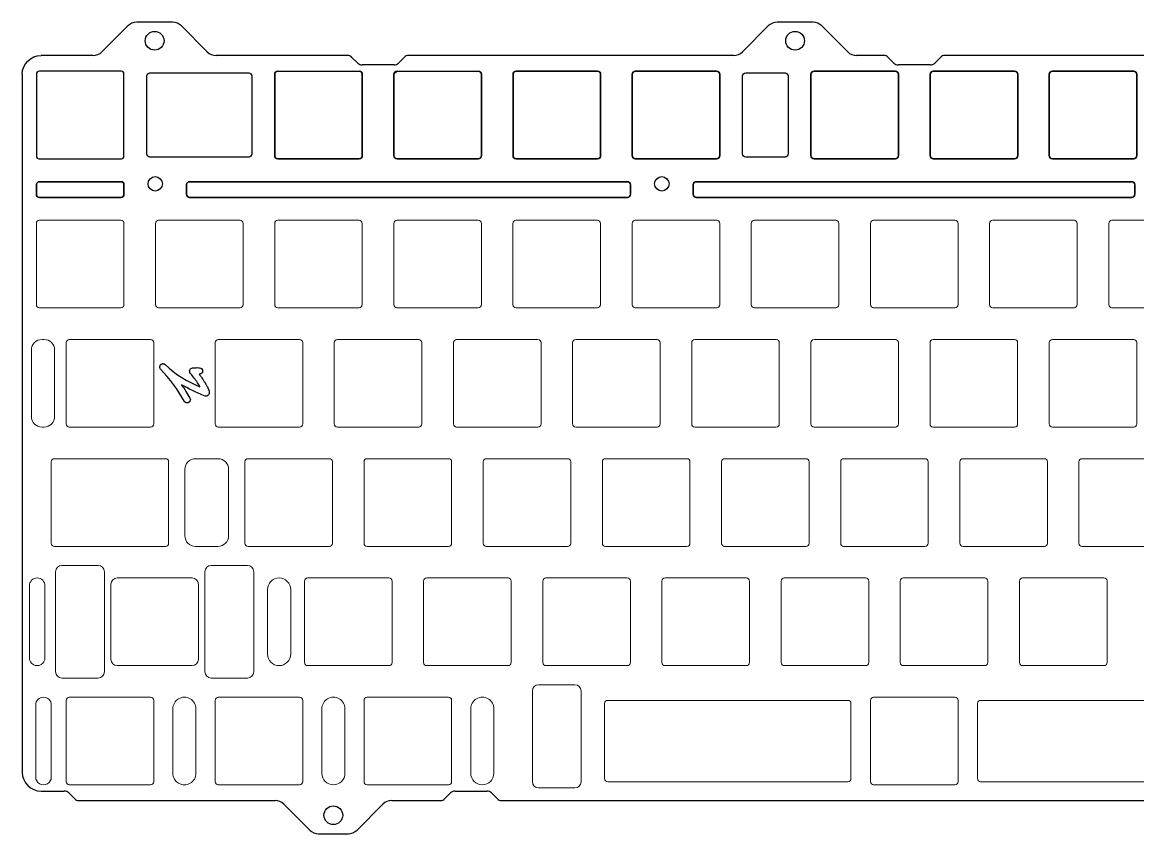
# Model space of a CAD drawing. Header units: millimetres. Extents: x -68 to 279, y 84 to 213.
# Drawn here: x -68.4 to 109.9, y 83.7 to 213.3 of the extents above; entities that cross this region are included whole.
import ezdxf

# ---------------------------------------------------------------- set-up
doc = ezdxf.new("R2010")
doc.units = ezdxf.units.MM
doc.header["$MEASUREMENT"] = 0
doc.layers.get('0').update_dxf_attribs({"lineweight": 0})

msp = doc.modelspace()

# ---------------------------------------------------------------- linework, layer by layer
at = {"color": 51, "lineweight": 25, "true_color": 0xf7f281}
for p, q in [((-51.54, 212.73), (-55.68, 208.59)), ((-44.39, 213.31), (-50.13, 213.31)), ((-38.85, 208.59), (-42.98, 212.73)), ((50.85, 212.73), (46.72, 208.59)), ((58, 213.31), (52.27, 213.31)), ((63.55, 208.59), (59.41, 212.73)), ((-57.09, 208.01), (-65.42, 208.01)), ((-16.41, 208.01), (-37.43, 208.01)), ((-14.79, 206.8), (-15.71, 207.71)), ((-7.36, 207.71), (-8.27, 206.8)), ((45.31, 208.01), (-6.65, 208.01)), ((69.31, 208.01), (64.96, 208.01)), ((70.93, 206.8), (70.02, 207.71)), ((78.36, 207.71), (77.45, 206.8)), ((145.32, 208.01), (79.07, 208.01)), ((-8.98, 206.51), (-14.09, 206.51)), ((76.74, 206.51), (71.64, 206.51)), ((-68.42, 205.01), (-68.42, 93.49)), ((-65.42, 90.49), (-61.7, 90.49)), ((-61, 90.2), (-60.08, 89.29)), ((-0.85, 89.29), (0.06, 90.2)), ((0.77, 90.49), (5.87, 90.49)), ((6.58, 90.2), (7.5, 89.29)), ((-59.37, 88.99), (-28.01, 88.99)), ((-26.6, 88.41), (-22.47, 84.27)), ((-14.9, 84.27), (-10.77, 88.41)), ((-9.36, 88.99), (-1.56, 88.99)), ((8.2, 88.99), (140.56, 88.99)), ((-21.05, 83.69), (-16.32, 83.69))]:
    msp.add_line(p, q, dxfattribs=at)
at = {"extrusion": (-1e-16, -1.5e-15, -1)}
for p, q in [((-66.17, 168.19), (-66.17, 181.19)), ((-65.67, 181.69), (-52.67, 181.69)), ((-52.17, 181.19), (-52.17, 168.19)), ((-47.12, 168.19), (-47.12, 181.19)), ((-46.62, 181.69), (-33.62, 181.69)), ((-28.07, 168.19), (-28.07, 181.19)), ((-9.02, 168.19), (-9.02, 181.19)), ((29.58, 181.69), (42.58, 181.69)), ((43.08, 181.19), (43.08, 168.19)), ((48.13, 168.19), (48.13, 181.19)), ((67.18, 168.19), (67.18, 181.19)), ((67.68, 181.69), (80.68, 181.69)), ((100.23, 181.19), (100.23, 168.19)), ((105.78, 181.69), (118.78, 181.69)), ((-33.62, 167.69), (-46.62, 167.69)), ((-14.57, 167.69), (-27.57, 167.69)), ((23.53, 167.69), (10.53, 167.69)), ((42.58, 167.69), (29.58, 167.69)), ((61.63, 167.69), (48.63, 167.69)), ((118.78, 167.69), (105.78, 167.69)), ((-60.9, 162.64), (-47.9, 162.64)), ((-37.09, 162.64), (-24.09, 162.64)), ((20.06, 162.64), (33.06, 162.64)), ((39.11, 162.64), (52.11, 162.64)), ((58.16, 162.64), (71.16, 162.64)), ((77.21, 162.64), (90.21, 162.64)), ((96.26, 162.64), (109.26, 162.64)), ((-61.4, 149.14), (-61.4, 162.14)), ((-37.59, 149.14), (-37.59, 162.14)), ((-23.59, 162.14), (-23.59, 149.14)), ((-4.54, 162.14), (-4.54, 149.14)), ((19.56, 149.14), (19.56, 162.14)), ((33.56, 162.14), (33.56, 149.14)), ((38.61, 149.14), (38.61, 162.14)), ((90.71, 162.14), (90.71, 149.14)), ((109.76, 162.14), (109.76, 149.14)), ((-5.04, 148.64), (-18.04, 148.64)), ((14.01, 148.64), (1.01, 148.64)), ((52.11, 148.64), (39.11, 148.64)), ((71.16, 148.64), (58.16, 148.64)), ((90.21, 148.64), (77.21, 148.64)), ((109.26, 148.64), (96.26, 148.64)), ((-32.83, 130.09), (-32.83, 143.09)), ((-32.33, 143.59), (-19.33, 143.59)), ((-18.83, 143.09), (-18.83, 130.09)), ((-13.78, 130.09), (-13.78, 143.09)), ((-13.28, 143.59), (-0.28, 143.59)), ((0.22, 143.09), (0.22, 130.09)), ((5.27, 130.09), (5.27, 143.09)), ((19.27, 143.09), (19.27, 130.09)), ((24.32, 130.09), (24.32, 143.09)), ((38.32, 143.09), (38.32, 130.09)), ((43.37, 130.09), (43.37, 143.09)), ((43.87, 143.59), (56.87, 143.59)), ((62.92, 143.59), (75.92, 143.59)), ((76.42, 143.09), (76.42, 130.09)), ((81.97, 143.59), (94.97, 143.59)), ((101.02, 143.59), (114.02, 143.59)), ((-0.28, 129.59), (-13.28, 129.59)), ((18.77, 129.59), (5.77, 129.59)), ((56.87, 129.59), (43.87, 129.59)), ((75.92, 129.59), (62.92, 129.59)), ((114.02, 129.59), (101.02, 129.59)), ((-22.8, 124.54), (-9.8, 124.54)), ((-9.3, 124.04), (-9.3, 111.04)), ((-4.25, 111.04), (-4.25, 124.04)), ((-3.75, 124.54), (9.25, 124.54)), ((9.75, 124.04), (9.75, 111.04)), ((14.8, 111.04), (14.8, 124.04)), ((28.8, 124.04), (28.8, 111.04)), ((52.9, 111.04), (52.9, 124.04)), ((53.4, 124.54), (66.4, 124.54)), ((66.9, 124.04), (66.9, 111.04)), ((71.95, 111.04), (71.95, 124.04)), ((91, 111.04), (91, 124.04)), ((105, 124.04), (105, 111.04)), ((28.3, 110.54), (15.3, 110.54)), ((-60.9, 105.49), (-47.9, 105.49)), ((-37.09, 105.49), (-24.09, 105.49)), ((-13.28, 105.49), (-0.28, 105.49)), ((-47.4, 104.99), (-47.4, 91.99)), ((-23.59, 104.99), (-23.59, 91.99)), ((0.22, 104.99), (0.22, 91.99))]:
    msp.add_line(p, q, dxfattribs=at)
at = {"extrusion": (-1, 0, 1e-16)}
for p, q in [((-33.12, 181.19), (-33.12, 168.19)), ((-14.07, 181.19), (-14.07, 168.19)), ((4.98, 181.19), (4.98, 168.19)), ((24.03, 181.19), (24.03, 168.19)), ((62.13, 181.19), (62.13, 168.19)), ((81.18, 181.19), (81.18, 168.19)), ((-47.4, 162.14), (-47.4, 149.14)), ((14.51, 162.14), (14.51, 149.14)), ((52.61, 162.14), (52.61, 149.14)), ((71.66, 162.14), (71.66, 149.14)), ((-45.02, 143.09), (-45.02, 130.09)), ((57.37, 143.09), (57.37, 130.09)), ((95.47, 143.09), (95.47, 130.09)), ((47.85, 124.04), (47.85, 111.04)), ((85.95, 124.04), (85.95, 111.04))]:
    msp.add_line(p, q, dxfattribs=at)
at = {"extrusion": (0, -1, 1.5e-15)}
for p, q in [((-27.57, 181.69), (-14.57, 181.69)), ((-8.52, 181.69), (4.48, 181.69)), ((10.53, 181.69), (23.53, 181.69)), ((48.63, 181.69), (61.63, 181.69)), ((86.73, 181.69), (99.73, 181.69)), ((-18.04, 162.64), (-5.04, 162.64)), ((1.01, 162.64), (14.01, 162.64)), ((5.77, 143.59), (18.77, 143.59)), ((24.82, 143.59), (37.82, 143.59)), ((15.3, 124.54), (28.3, 124.54)), ((72.45, 124.54), (85.45, 124.54)), ((91.5, 124.54), (104.5, 124.54))]:
    msp.add_line(p, q, dxfattribs=at)
at = {"extrusion": (1, 0, -1e-16)}
for p, q in [((10.03, 168.19), (10.03, 181.19)), ((29.08, 168.19), (29.08, 181.19)), ((86.23, 168.19), (86.23, 181.19)), ((105.28, 168.19), (105.28, 181.19)), ((-18.54, 149.14), (-18.54, 162.14)), ((0.51, 149.14), (0.51, 162.14)), ((57.66, 149.14), (57.66, 162.14)), ((76.71, 149.14), (76.71, 162.14)), ((95.76, 149.14), (95.76, 162.14)), ((-63.78, 130.09), (-63.78, 143.09)), ((62.42, 130.09), (62.42, 143.09)), ((81.47, 130.09), (81.47, 143.09)), ((100.52, 130.09), (100.52, 143.09)), ((-23.3, 111.04), (-23.3, 124.04)), ((33.85, 111.04), (33.85, 124.04)), ((-61.4, 91.99), (-61.4, 104.99)), ((-37.59, 91.99), (-37.59, 104.99)), ((-13.78, 91.99), (-13.78, 104.99))]:
    msp.add_line(p, q, dxfattribs=at)
at = {"extrusion": (0, 1, -1.5e-15)}
for p, q in [((-52.67, 167.69), (-65.67, 167.69)), ((4.48, 167.69), (-8.52, 167.69)), ((80.68, 167.69), (67.68, 167.69)), ((99.73, 167.69), (86.73, 167.69)), ((-47.9, 148.64), (-60.9, 148.64)), ((-24.09, 148.64), (-37.09, 148.64)), ((33.06, 148.64), (20.06, 148.64)), ((-45.52, 129.59), (-63.28, 129.59)), ((-19.33, 129.59), (-32.33, 129.59)), ((37.82, 129.59), (24.82, 129.59)), ((94.97, 129.59), (81.97, 129.59)), ((-9.8, 110.54), (-22.8, 110.54)), ((9.25, 110.54), (-3.75, 110.54)), ((47.35, 110.54), (34.35, 110.54)), ((66.4, 110.54), (53.4, 110.54)), ((85.45, 110.54), (72.45, 110.54)), ((104.5, 110.54), (91.5, 110.54)), ((-47.9, 91.49), (-60.9, 91.49)), ((-24.09, 91.49), (-37.09, 91.49)), ((-0.28, 91.49), (-13.28, 91.49))]:
    msp.add_line(p, q, dxfattribs=at)
at = {"color": 0}
for p, q in [((-65.26, 162.64), (-64.96, 162.64)), ((-66.96, 150.34), (-66.96, 160.94)), ((-63.26, 160.94), (-63.26, 150.34)), ((-64.96, 148.64), (-65.26, 148.64)), ((-40.73, 143.59), (-37.13, 143.59)), ((-42.43, 131.29), (-42.43, 141.89)), ((-35.43, 141.89), (-35.43, 131.29)), ((-37.13, 129.59), (-40.73, 129.59)), ((-63.1, 109.54), (-63.1, 125.54)), ((-62.1, 126.54), (-56.3, 126.54)), ((-55.3, 125.54), (-55.3, 109.54)), ((-39.22, 109.54), (-39.22, 125.54)), ((-38.22, 126.54), (-32.42, 126.54)), ((-31.42, 125.54), (-31.42, 109.54)), ((-67.29, 111.79), (-67.29, 123.29)), ((-64.79, 123.29), (-64.79, 111.79)), ((-54.26, 111.54), (-54.26, 123.54)), ((-53.26, 124.54), (-41.26, 124.54)), ((-40.26, 123.54), (-40.26, 111.54)), ((-29.21, 112.39), (-29.21, 122.69)), ((-25.51, 122.69), (-25.51, 112.39)), ((-41.26, 110.54), (-53.26, 110.54)), ((-56.3, 108.54), (-62.1, 108.54)), ((-32.42, 108.54), (-38.22, 108.54)), ((14.13, 107.49), (19.93, 107.49)), ((13.13, 91.99), (13.13, 106.49)), ((20.93, 106.49), (20.93, 91.99)), ((67.68, 105.49), (80.68, 105.49)), ((-66.28, 92.74), (-66.28, 104.24)), ((-63.78, 104.24), (-63.78, 92.74)), ((-44.35, 93.34), (-44.35, 103.64)), ((-40.65, 103.64), (-40.65, 93.34)), ((-20.53, 93.34), (-20.53, 103.64)), ((-16.83, 103.64), (-16.83, 93.34)), ((3.28, 103.64), (3.28, 93.34)), ((6.98, 93.34), (6.98, 103.64)), ((24.68, 92.49), (24.68, 104.49)), ((25.18, 104.99), (63.57, 104.99)), ((64.07, 104.49), (64.07, 92.49)), ((67.18, 91.99), (67.18, 104.99)), ((81.18, 104.99), (81.18, 91.99)), ((84.3, 92.49), (84.3, 104.49)), ((84.8, 104.99), (123.18, 104.99)), ((63.57, 91.99), (25.18, 91.99)), ((80.68, 91.49), (67.68, 91.49)), ((123.18, 91.99), (84.8, 91.99))]:
    msp.add_line(p, q, dxfattribs=at)
at = {"extrusion": (-1.4e-15, -1, 1.5e-15)}
msp.add_line((-63.28, 143.59), (-45.52, 143.59), dxfattribs=at)
at = {"extrusion": (1.4e-15, -1, 1.5e-15)}
msp.add_line((34.35, 124.54), (47.35, 124.54), dxfattribs=at)
msp.add_line((14.13, 90.99), (19.93, 90.99))
at = {"color": 51, "lineweight": 25, "true_color": 0xf7f281}
for centre, radius in [((-47.26, 210.37), 1.5), ((55.13, 210.37), 1.5), ((-47.17, 187.51), 1.15), ((33.83, 187.51), 1.15), ((-18.69, 86.63), 1.5)]:
    msp.add_circle(centre, radius, dxfattribs=at)
at = {"extrusion": (-1e-16, -1.5e-15, -1)}
for centre, start, end in [((65.67, 181.19), 0, 90), ((52.67, 181.19), 90, 180), ((46.62, 181.19), 0, 90), ((33.62, 181.19), 90, 180), ((27.57, 181.19), 0, 90), ((14.57, 181.19), 90, 180), ((8.52, 181.19), 0, 90), ((-4.48, 181.19), 90, 180), ((-10.53, 181.19), 0, 90), ((-23.53, 181.19), 90, 180), ((-29.58, 181.19), 0, 90), ((-42.58, 181.19), 90, 180), ((-48.63, 181.19), 0, 90), ((-61.63, 181.19), 90, 180), ((-67.68, 181.19), 0, 90), ((-80.68, 181.19), 90, 180), ((-86.73, 181.19), 0, 90), ((-99.73, 181.19), 90, 180), ((-105.78, 181.19), 0, 90), ((65.67, 168.19), 270, 0), ((52.67, 168.19), 180, 270), ((46.62, 168.19), 270, 0), ((33.62, 168.19), 180, 270), ((27.57, 168.19), 270, 0), ((14.57, 168.19), 180, 270), ((8.52, 168.19), 270, 0), ((-4.48, 168.19), 180, 270), ((-10.53, 168.19), 270, 0), ((-23.53, 168.19), 180, 270), ((-29.58, 168.19), 270, 0), ((-42.58, 168.19), 180, 270), ((-48.63, 168.19), 270, 0), ((-61.63, 168.19), 180, 270), ((-67.68, 168.19), 270, 0), ((-80.68, 168.19), 180, 270), ((-86.73, 168.19), 270, 0), ((-99.73, 168.19), 180, 270), ((-105.78, 168.19), 270, 0), ((60.9, 162.14), 0, 90), ((47.9, 162.14), 90, 180), ((37.09, 162.14), 0, 90), ((24.09, 162.14), 90, 180), ((18.04, 162.14), 0, 90), ((5.04, 162.14), 90, 180), ((-1.01, 162.14), 0, 90), ((-14.01, 162.14), 90, 180), ((-20.06, 162.14), 0, 90), ((-33.06, 162.14), 90, 180), ((-39.11, 162.14), 0, 90), ((-52.11, 162.14), 90, 180), ((-58.16, 162.14), 0, 90), ((-71.16, 162.14), 90, 180), ((-77.21, 162.14), 0, 90), ((-90.21, 162.14), 90, 180), ((-96.26, 162.14), 0, 90), ((-109.26, 162.14), 90, 180), ((60.9, 149.14), 270, 0), ((47.9, 149.14), 180, 270), ((37.09, 149.14), 270, 0), ((24.09, 149.14), 180, 270), ((18.04, 149.14), 270, 0), ((5.04, 149.14), 180, 270), ((-1.01, 149.14), 270, 0), ((-14.01, 149.14), 180, 270), ((-20.06, 149.14), 270, 0), ((-33.06, 149.14), 180, 270), ((-39.11, 149.14), 270, 0), ((-52.11, 149.14), 180, 270), ((-58.16, 149.14), 270, 0), ((-71.16, 149.14), 180, 270), ((-77.21, 149.14), 270, 0), ((-90.21, 149.14), 180, 270), ((-96.26, 149.14), 270, 0), ((-109.26, 149.14), 180, 270), ((63.28, 143.09), 0, 90), ((45.52, 143.09), 90, 180), ((32.33, 143.09), 0, 90), ((19.33, 143.09), 90, 180), ((13.28, 143.09), 0, 90), ((0.28, 143.09), 90, 180), ((-5.77, 143.09), 0, 90), ((-18.77, 143.09), 90, 180), ((-24.82, 143.09), 0, 90), ((-37.82, 143.09), 90, 180), ((-43.87, 143.09), 0, 90), ((-56.87, 143.09), 90, 180), ((-62.92, 143.09), 0, 90), ((-75.92, 143.09), 90, 180), ((-81.97, 143.09), 0, 90), ((-94.97, 143.09), 90, 180), ((-101.02, 143.09), 0, 90), ((63.28, 130.09), 270, 0), ((45.52, 130.09), 180, 270), ((32.33, 130.09), 270, 0), ((19.33, 130.09), 180, 270), ((13.28, 130.09), 270, 0), ((0.28, 130.09), 180, 270), ((-5.77, 130.09), 270, 0), ((-18.77, 130.09), 180, 270), ((-24.82, 130.09), 270, 0), ((-37.82, 130.09), 180, 270), ((-43.87, 130.09), 270, 0), ((-56.87, 130.09), 180, 270), ((-62.92, 130.09), 270, 0), ((-75.92, 130.09), 180, 270), ((-81.97, 130.09), 270, 0), ((-94.97, 130.09), 180, 270), ((-101.02, 130.09), 270, 0), ((22.8, 124.04), 0, 90), ((9.8, 124.04), 90, 180), ((3.75, 124.04), 0, 90), ((-9.25, 124.04), 90, 180), ((-15.3, 124.04), 0, 90), ((-28.3, 124.04), 90, 180), ((-34.35, 124.04), 0, 90), ((-47.35, 124.04), 90, 180), ((-53.4, 124.04), 0, 90), ((-66.4, 124.04), 90, 180), ((-72.45, 124.04), 0, 90), ((-85.45, 124.04), 90, 180), ((-91.5, 124.04), 0, 90), ((-104.5, 124.04), 90, 180), ((22.8, 111.04), 270, 0), ((9.8, 111.04), 180, 270), ((3.75, 111.04), 270, 0), ((-9.25, 111.04), 180, 270), ((-15.3, 111.04), 270, 0), ((-28.3, 111.04), 180, 270), ((-34.35, 111.04), 270, 0), ((-47.35, 111.04), 180, 270), ((-53.4, 111.04), 270, 0), ((-66.4, 111.04), 180, 270), ((-72.45, 111.04), 270, 0), ((-85.45, 111.04), 180, 270), ((-91.5, 111.04), 270, 0), ((-104.5, 111.04), 180, 270), ((60.9, 104.99), 0, 90), ((47.9, 104.99), 90, 180), ((37.09, 104.99), 0, 90), ((24.09, 104.99), 90, 180), ((13.28, 104.99), 0, 90), ((0.28, 104.99), 90, 180), ((60.9, 91.99), 270, 0), ((47.9, 91.99), 180, 270), ((37.09, 91.99), 270, 0), ((24.09, 91.99), 180, 270), ((13.28, 91.99), 270, 0), ((0.28, 91.99), 180, 270)]:
    msp.add_arc(centre, 0.5, start, end, dxfattribs=at)
at = {"color": 0}
for centre, radius, start, end in [((-65.26, 160.94), 1.7, 90, 180), ((-64.96, 160.94), 1.7, 0, 90), ((-65.26, 150.34), 1.7, 180, 270), ((-64.96, 150.34), 1.7, 270, 0), ((-40.73, 141.89), 1.7, 90, 180), ((-37.13, 141.89), 1.7, 0, 90), ((-40.73, 131.29), 1.7, 180, 270), ((-37.13, 131.29), 1.7, 270, 0), ((-62.1, 125.54), 1, 90, 180), ((-56.3, 125.54), 1, 0, 90), ((-38.22, 125.54), 1, 90, 180), ((-32.42, 125.54), 1, 0, 90), ((-66.04, 123.29), 1.25, 359.9997, 179.9997), ((-53.26, 123.54), 1, 90, 180), ((-41.26, 123.54), 1, 0, 90), ((-27.36, 122.69), 1.85, 360, 180), ((-27.36, 112.39), 1.85, 180, 0), ((-66.04, 111.79), 1.25, 179.9978, 0.0022), ((-53.26, 111.54), 1, 180, 270), ((-41.26, 111.54), 1, 270, 0), ((-62.1, 109.54), 1, 180, 270), ((-56.3, 109.54), 1, 270, 0), ((-38.22, 109.54), 1, 180, 270), ((-32.42, 109.54), 1, 270, 0), ((14.13, 106.49), 1, 90, 180), ((19.93, 106.49), 1, 0, 90), ((-65.03, 104.24), 1.25, 359.9997, 179.9997), ((-42.5, 103.64), 1.85, 359.9995, 180.0005), ((-18.68, 103.64), 1.85, 359.9996, 180.0004), ((5.13, 103.64), 1.85, 359.9996, 180.0004), ((67.68, 104.99), 0.5, 90, 180), ((80.68, 104.99), 0.5, 0, 90), ((25.18, 104.49), 0.5, 90, 180), ((63.57, 104.49), 0.5, 0, 90), ((84.8, 104.49), 0.5, 90, 180), ((-65.03, 92.74), 1.25, 179.9978, 0.0023), ((-42.5, 93.34), 1.85, 179.9999, 0.0001), ((-18.68, 93.34), 1.85, 180, 0), ((5.13, 93.34), 1.85, 180, 0), ((14.13, 91.99), 1, 180, 270), ((19.93, 91.99), 1, 270, 0), ((25.18, 92.49), 0.5, 180, 270), ((63.57, 92.49), 0.5, 270, 0), ((67.68, 91.99), 0.5, 180, 270), ((80.68, 91.99), 0.5, 270, 0), ((84.8, 92.49), 0.5, 180, 270)]:
    msp.add_arc(centre, radius, start, end, dxfattribs=at)
at = {"color": 51, "lineweight": 25, "true_color": 0xf7f281}
for points in [[(-50.13, 213.31), (-50.66, 213.31), (-51.17, 213.1), (-51.54, 212.73)], [(-42.98, 212.73), (-43.36, 213.1), (-43.86, 213.31), (-44.39, 213.31)], [(52.27, 213.31), (51.74, 213.31), (51.23, 213.1), (50.85, 212.73)], [(59.41, 212.73), (59.04, 213.1), (58.53, 213.31), (58, 213.31)], [(-68.42, 205.01), (-68.42, 206.66), (-67.07, 208.01), (-65.42, 208.01)], [(-57.09, 208.01), (-56.56, 208.01), (-56.05, 208.22), (-55.68, 208.59)], [(-38.85, 208.59), (-38.47, 208.22), (-37.96, 208.01), (-37.43, 208.01)], [(-15.71, 207.71), (-15.89, 207.9), (-16.15, 208.01), (-16.41, 208.01)], [(-6.65, 208.01), (-6.92, 208.01), (-7.17, 207.9), (-7.36, 207.71)], [(45.31, 208.01), (45.84, 208.01), (46.34, 208.22), (46.72, 208.59)], [(63.55, 208.59), (63.92, 208.22), (64.43, 208.01), (64.96, 208.01)], [(70.02, 207.71), (69.83, 207.9), (69.58, 208.01), (69.31, 208.01)], [(79.07, 208.01), (78.81, 208.01), (78.55, 207.9), (78.36, 207.71)], [(-65.67, 205.51), (-65.94, 205.51), (-66.17, 205.28), (-66.17, 205.01)], [(-52.57, 205.51), (-52.57, 205.51), (-65.67, 205.51), (-65.67, 205.51)], [(-52.17, 205.1), (-52.17, 205.33), (-52.35, 205.51), (-52.57, 205.51)], [(-52.17, 191.91), (-52.17, 191.91), (-52.17, 205.1), (-52.17, 205.1)], [(-48.52, 204.74), (-48.52, 205.02), (-48.29, 205.24), (-48.02, 205.24)], [(-48.02, 205.24), (-48.02, 205.24), (-32.21, 205.24), (-32.21, 205.24)], [(-32.21, 205.24), (-31.93, 205.24), (-31.71, 205.02), (-31.71, 204.74)], [(-27.56, 205.51), (-27.83, 205.51), (-28.06, 205.28), (-28.06, 205.01)], [(-28.06, 205.01), (-28.06, 205.28), (-27.83, 205.51), (-27.56, 205.51)], [(-27.56, 205.51), (-27.56, 205.51), (-14.56, 205.51), (-14.56, 205.51)], [(-14.79, 206.8), (-14.6, 206.61), (-14.35, 206.51), (-14.09, 206.51)], [(-14.56, 205.51), (-14.28, 205.51), (-14.06, 205.28), (-14.06, 205.01)], [(-14.06, 205.01), (-14.06, 205.28), (-14.28, 205.51), (-14.56, 205.51)], [(-9.01, 205.01), (-9.01, 205.01), (-8.51, 205.51), (-8.51, 205.51)], [(-8.51, 205.51), (-8.78, 205.51), (-9.01, 205.28), (-9.01, 205.01)], [(-9.01, 205.01), (-9.01, 205.28), (-8.78, 205.51), (-8.51, 205.51)], [(-8.98, 206.51), (-8.72, 206.51), (-8.46, 206.61), (-8.27, 206.8)], [(-8.51, 205.51), (-8.51, 205.51), (4.49, 205.51), (4.49, 205.51)], [(4.49, 205.51), (4.77, 205.51), (4.99, 205.28), (4.99, 205.01)], [(4.99, 205.01), (4.99, 205.28), (4.77, 205.51), (4.49, 205.51)], [(10.54, 205.51), (10.27, 205.51), (10.04, 205.28), (10.04, 205.01)], [(10.04, 205.01), (10.04, 205.28), (10.27, 205.51), (10.54, 205.51)], [(10.54, 205.51), (10.54, 205.51), (23.54, 205.51), (23.54, 205.51)], [(23.54, 205.51), (23.54, 205.51), (10.54, 205.51), (10.54, 205.51)], [(23.54, 205.51), (23.82, 205.51), (24.04, 205.28), (24.04, 205.01)], [(24.04, 205.01), (24.04, 205.28), (23.82, 205.51), (23.54, 205.51)], [(29.59, 205.51), (29.32, 205.51), (29.09, 205.28), (29.09, 205.01)], [(29.09, 205.01), (29.09, 205.28), (29.32, 205.51), (29.59, 205.51)], [(42.59, 205.51), (42.59, 205.51), (29.59, 205.51), (29.59, 205.51)], [(29.59, 205.51), (29.59, 205.51), (42.59, 205.51), (42.59, 205.51)], [(43.09, 205.01), (43.09, 205.28), (42.87, 205.51), (42.59, 205.51)], [(42.59, 205.51), (42.87, 205.51), (43.09, 205.28), (43.09, 205.01)], [(46.74, 204.74), (46.74, 205.02), (46.97, 205.24), (47.24, 205.24)], [(47.24, 205.24), (47.24, 205.24), (53.52, 205.24), (53.52, 205.24)], [(53.52, 205.24), (53.79, 205.24), (54.02, 205.02), (54.02, 204.74)], [(57.67, 205.01), (57.67, 205.28), (57.89, 205.51), (58.17, 205.51)], [(58.17, 205.51), (57.89, 205.51), (57.67, 205.28), (57.67, 205.01)], [(58.17, 205.51), (58.17, 205.51), (71.17, 205.51), (71.17, 205.51)], [(71.17, 205.51), (71.17, 205.51), (58.17, 205.51), (58.17, 205.51)], [(70.93, 206.8), (71.12, 206.61), (71.37, 206.51), (71.64, 206.51)], [(71.67, 205.01), (71.67, 205.28), (71.44, 205.51), (71.17, 205.51)], [(71.17, 205.51), (71.44, 205.51), (71.67, 205.28), (71.67, 205.01)], [(77.22, 205.51), (76.94, 205.51), (76.72, 205.28), (76.72, 205.01)], [(76.72, 205.01), (76.72, 205.28), (76.94, 205.51), (77.22, 205.51)], [(76.74, 206.51), (77.01, 206.51), (77.26, 206.61), (77.45, 206.8)], [(90.22, 205.51), (90.22, 205.51), (77.22, 205.51), (77.22, 205.51)], [(77.22, 205.51), (77.22, 205.51), (90.22, 205.51), (90.22, 205.51)], [(90.72, 205.01), (90.72, 205.28), (90.49, 205.51), (90.22, 205.51)], [(90.22, 205.51), (90.49, 205.51), (90.72, 205.28), (90.72, 205.01)], [(96.27, 205.51), (95.99, 205.51), (95.77, 205.28), (95.77, 205.01)], [(95.77, 205.01), (95.77, 205.28), (95.99, 205.51), (96.27, 205.51)], [(96.27, 205.51), (96.27, 205.51), (109.27, 205.51), (109.27, 205.51)], [(109.27, 205.51), (109.27, 205.51), (96.27, 205.51), (96.27, 205.51)], [(109.77, 205.01), (109.77, 205.28), (109.54, 205.51), (109.27, 205.51)], [(109.27, 205.51), (109.54, 205.51), (109.77, 205.28), (109.77, 205.01)], [(-66.17, 205.01), (-66.17, 205.01), (-66.17, 191.91), (-66.17, 191.91)], [(-48.52, 192.27), (-48.52, 192.27), (-48.52, 204.74), (-48.52, 204.74)], [(-31.71, 204.74), (-31.71, 204.74), (-31.71, 192.27), (-31.71, 192.27)], [(-28.06, 192.01), (-28.06, 192.01), (-28.06, 205.01), (-28.06, 205.01)], [(-28.06, 205.01), (-28.06, 205.01), (-28.06, 192.01), (-28.06, 192.01)], [(-14.06, 205.01), (-14.06, 205.01), (-14.06, 192.01), (-14.06, 192.01)], [(-14.06, 192.01), (-14.06, 192.01), (-14.06, 205.01), (-14.06, 205.01)], [(-9.01, 205.01), (-9.01, 205.01), (-9.01, 192.01), (-9.01, 192.01)], [(-9.01, 192.01), (-9.01, 192.01), (-9.01, 205.01), (-9.01, 205.01)], [(4.99, 205.01), (4.99, 205.01), (4.99, 192.01), (4.99, 192.01)], [(4.99, 192.01), (4.99, 192.01), (4.99, 205.01), (4.99, 205.01)], [(10.04, 205.01), (10.04, 205.01), (10.04, 192.01), (10.04, 192.01)], [(10.04, 192.01), (10.04, 192.01), (10.04, 205.01), (10.04, 205.01)], [(24.04, 205.01), (24.04, 205.01), (24.04, 192.01), (24.04, 192.01)], [(24.04, 192.01), (24.04, 192.01), (24.04, 205.01), (24.04, 205.01)], [(29.09, 205.01), (29.09, 205.01), (29.09, 192.01), (29.09, 192.01)], [(29.09, 192.01), (29.09, 192.01), (29.09, 205.01), (29.09, 205.01)], [(43.09, 192.01), (43.09, 192.01), (43.09, 205.01), (43.09, 205.01)], [(43.09, 205.01), (43.09, 205.01), (43.09, 192.01), (43.09, 192.01)], [(46.74, 192.27), (46.74, 192.27), (46.74, 204.74), (46.74, 204.74)], [(54.02, 204.74), (54.02, 204.74), (54.02, 192.27), (54.02, 192.27)], [(57.67, 192.01), (57.67, 192.01), (57.67, 205.01), (57.67, 205.01)], [(57.67, 205.01), (57.67, 205.01), (57.67, 192.01), (57.67, 192.01)], [(71.67, 205.01), (71.67, 205.01), (71.67, 192.01), (71.67, 192.01)], [(71.67, 192.01), (71.67, 192.01), (71.67, 205.01), (71.67, 205.01)], [(76.72, 205.01), (76.72, 205.01), (76.72, 192.01), (76.72, 192.01)], [(76.72, 192.01), (76.72, 192.01), (76.72, 205.01), (76.72, 205.01)], [(90.72, 192.01), (90.72, 192.01), (90.72, 205.01), (90.72, 205.01)], [(90.72, 205.01), (90.72, 205.01), (90.72, 192.01), (90.72, 192.01)], [(95.77, 205.01), (95.77, 205.01), (95.77, 192.01), (95.77, 192.01)], [(95.77, 192.01), (95.77, 192.01), (95.77, 205.01), (95.77, 205.01)], [(109.77, 192.01), (109.77, 192.01), (109.77, 205.01), (109.77, 205.01)], [(109.77, 205.01), (109.77, 205.01), (109.77, 192.01), (109.77, 192.01)], [(-66.17, 191.91), (-66.17, 191.69), (-65.99, 191.51), (-65.76, 191.51)], [(-65.76, 191.51), (-65.76, 191.51), (-52.57, 191.51), (-52.57, 191.51)], [(-52.57, 191.51), (-52.35, 191.51), (-52.17, 191.69), (-52.17, 191.91)], [(-48.02, 191.77), (-48.29, 191.77), (-48.52, 191.99), (-48.52, 192.27)], [(-32.21, 191.77), (-32.21, 191.77), (-48.02, 191.77), (-48.02, 191.77)], [(-31.71, 192.27), (-31.71, 191.99), (-31.93, 191.77), (-32.21, 191.77)], [(-32.21, 191.77), (-32.21, 191.77), (-32.21, 191.77), (-32.21, 191.77)], [(-27.56, 191.51), (-27.83, 191.51), (-28.06, 191.73), (-28.06, 192.01)], [(-28.06, 192.01), (-28.06, 191.73), (-27.83, 191.51), (-27.56, 191.51)], [(-14.56, 191.51), (-14.56, 191.51), (-27.56, 191.51), (-27.56, 191.51)], [(-27.56, 191.51), (-27.56, 191.51), (-14.56, 191.51), (-14.56, 191.51)], [(-14.06, 192.01), (-14.06, 191.73), (-14.28, 191.51), (-14.56, 191.51)], [(-14.56, 191.51), (-14.28, 191.51), (-14.06, 191.73), (-14.06, 192.01)], [(-8.51, 191.51), (-8.78, 191.51), (-9.01, 191.73), (-9.01, 192.01)], [(-9.01, 192.01), (-9.01, 191.73), (-8.78, 191.51), (-8.51, 191.51)], [(4.49, 191.51), (4.49, 191.51), (-8.51, 191.51), (-8.51, 191.51)], [(-8.51, 191.51), (-8.51, 191.51), (4.49, 191.51), (4.49, 191.51)], [(4.99, 192.01), (4.99, 191.73), (4.77, 191.51), (4.49, 191.51)], [(4.49, 191.51), (4.77, 191.51), (4.99, 191.73), (4.99, 192.01)], [(10.04, 192.01), (10.04, 191.73), (10.27, 191.51), (10.54, 191.51)], [(10.54, 191.51), (10.27, 191.51), (10.04, 191.73), (10.04, 192.01)], [(10.54, 191.51), (10.54, 191.51), (23.54, 191.51), (23.54, 191.51)], [(23.54, 191.51), (23.54, 191.51), (10.54, 191.51), (10.54, 191.51)], [(23.54, 191.51), (23.82, 191.51), (24.04, 191.73), (24.04, 192.01)], [(24.04, 192.01), (24.04, 191.73), (23.82, 191.51), (23.54, 191.51)], [(29.09, 192.01), (29.09, 191.73), (29.32, 191.51), (29.59, 191.51)], [(29.59, 191.51), (29.32, 191.51), (29.09, 191.73), (29.09, 192.01)], [(42.59, 191.51), (42.59, 191.51), (29.59, 191.51), (29.59, 191.51)], [(29.59, 191.51), (29.59, 191.51), (42.59, 191.51), (42.59, 191.51)], [(42.59, 191.51), (42.87, 191.51), (43.09, 191.73), (43.09, 192.01)], [(43.09, 192.01), (43.09, 191.73), (42.87, 191.51), (42.59, 191.51)], [(47.24, 191.77), (46.97, 191.77), (46.74, 191.99), (46.74, 192.27)], [(53.52, 191.77), (53.52, 191.77), (47.24, 191.77), (47.24, 191.77)], [(54.02, 192.27), (54.02, 191.99), (53.79, 191.77), (53.52, 191.77)], [(53.52, 191.77), (53.52, 191.77), (53.52, 191.77), (53.52, 191.77)], [(58.17, 191.51), (57.89, 191.51), (57.67, 191.73), (57.67, 192.01)], [(57.67, 192.01), (57.67, 191.73), (57.89, 191.51), (58.17, 191.51)], [(71.17, 191.51), (71.17, 191.51), (58.17, 191.51), (58.17, 191.51)], [(58.17, 191.51), (58.17, 191.51), (71.17, 191.51), (71.17, 191.51)], [(71.67, 192.01), (71.67, 191.73), (71.44, 191.51), (71.17, 191.51)], [(71.17, 191.51), (71.44, 191.51), (71.67, 191.73), (71.67, 192.01)], [(76.72, 192.01), (76.72, 191.73), (76.94, 191.51), (77.22, 191.51)], [(77.22, 191.51), (76.94, 191.51), (76.72, 191.73), (76.72, 192.01)], [(90.22, 191.51), (90.22, 191.51), (77.22, 191.51), (77.22, 191.51)], [(77.22, 191.51), (77.22, 191.51), (90.22, 191.51), (90.22, 191.51)], [(90.22, 191.51), (90.49, 191.51), (90.72, 191.73), (90.72, 192.01)], [(90.72, 192.01), (90.72, 191.73), (90.49, 191.51), (90.22, 191.51)], [(95.77, 192.01), (95.77, 191.73), (95.99, 191.51), (96.27, 191.51)], [(96.27, 191.51), (95.99, 191.51), (95.77, 191.73), (95.77, 192.01)], [(96.27, 191.51), (96.27, 191.51), (109.27, 191.51), (109.27, 191.51)], [(109.27, 191.51), (109.27, 191.51), (96.27, 191.51), (96.27, 191.51)], [(109.27, 191.51), (109.54, 191.51), (109.77, 191.73), (109.77, 192.01)], [(109.77, 192.01), (109.77, 191.73), (109.54, 191.51), (109.27, 191.51)], [(-66.16, 187.42), (-66.16, 187.4), (-66.17, 187.37), (-66.17, 187.35)], [(-66.17, 187.35), (-66.17, 187.37), (-66.16, 187.4), (-66.16, 187.42)], [(-66.17, 187.35), (-66.17, 187.35), (-66.17, 185.85), (-66.17, 185.85)], [(-66.17, 185.85), (-66.17, 185.85), (-66.17, 187.35), (-66.17, 187.35)], [(-65.87, 187.81), (-66.01, 187.74), (-66.12, 187.61), (-66.16, 187.45)], [(-66.16, 187.45), (-66.12, 187.61), (-66.01, 187.74), (-65.87, 187.81)], [(-66.16, 187.45), (-66.16, 187.44), (-66.16, 187.43), (-66.16, 187.42)], [(-66.16, 187.42), (-66.16, 187.43), (-66.16, 187.44), (-66.16, 187.45)], [(-65.84, 187.82), (-65.85, 187.82), (-65.86, 187.81), (-65.87, 187.81)], [(-65.87, 187.81), (-65.86, 187.81), (-65.85, 187.82), (-65.84, 187.82)], [(-65.67, 187.85), (-65.73, 187.85), (-65.78, 187.84), (-65.84, 187.82)], [(-65.84, 187.82), (-65.78, 187.84), (-65.73, 187.85), (-65.67, 187.85)], [(-52.67, 187.85), (-52.67, 187.85), (-65.67, 187.85), (-65.67, 187.85)], [(-65.67, 187.85), (-65.67, 187.85), (-52.67, 187.85), (-52.67, 187.85)], [(-52.17, 187.35), (-52.17, 187.63), (-52.39, 187.85), (-52.67, 187.85)], [(-52.67, 187.85), (-52.39, 187.85), (-52.17, 187.63), (-52.17, 187.35)], [(-52.17, 185.85), (-52.17, 185.85), (-52.17, 187.35), (-52.17, 187.35)], [(-52.17, 187.35), (-52.17, 187.35), (-52.17, 185.85), (-52.17, 185.85)], [(-42.16, 187.42), (-42.16, 187.4), (-42.17, 187.37), (-42.17, 187.35)], [(-42.17, 187.35), (-42.17, 187.37), (-42.16, 187.4), (-42.16, 187.42)], [(-42.17, 187.35), (-42.17, 187.35), (-42.17, 185.85), (-42.17, 185.85)], [(-42.17, 185.85), (-42.17, 185.85), (-42.17, 187.35), (-42.17, 187.35)], [(-41.87, 187.81), (-42.01, 187.74), (-42.12, 187.61), (-42.16, 187.45)], [(-42.16, 187.45), (-42.12, 187.61), (-42.01, 187.74), (-41.87, 187.81)], [(-42.16, 187.45), (-42.16, 187.44), (-42.16, 187.43), (-42.16, 187.42)], [(-42.16, 187.42), (-42.16, 187.43), (-42.16, 187.44), (-42.16, 187.45)], [(-41.84, 187.82), (-41.85, 187.82), (-41.86, 187.81), (-41.87, 187.81)], [(-41.87, 187.81), (-41.86, 187.81), (-41.85, 187.82), (-41.84, 187.82)], [(-41.67, 187.85), (-41.73, 187.85), (-41.79, 187.84), (-41.84, 187.82)], [(-41.84, 187.82), (-41.79, 187.84), (-41.73, 187.85), (-41.67, 187.85)], [(28.33, 187.85), (28.33, 187.85), (-41.67, 187.85), (-41.67, 187.85)], [(-41.67, 187.85), (-41.67, 187.85), (28.33, 187.85), (28.33, 187.85)], [(28.83, 187.35), (28.83, 187.63), (28.61, 187.85), (28.33, 187.85)], [(28.33, 187.85), (28.61, 187.85), (28.83, 187.63), (28.83, 187.35)], [(28.83, 185.85), (28.83, 185.85), (28.83, 187.35), (28.83, 187.35)], [(28.83, 187.35), (28.83, 187.35), (28.83, 185.85), (28.83, 185.85)], [(39.34, 187.85), (39.07, 187.85), (38.84, 187.63), (38.84, 187.35)], [(38.84, 187.35), (38.84, 187.63), (39.07, 187.85), (39.34, 187.85)], [(38.84, 187.35), (38.84, 187.35), (38.84, 185.85), (38.84, 185.85)], [(38.84, 185.85), (38.84, 185.85), (38.84, 187.35), (38.84, 187.35)], [(108.95, 187.85), (108.95, 187.85), (39.34, 187.85), (39.34, 187.85)], [(39.34, 187.85), (39.34, 187.85), (108.95, 187.85), (108.95, 187.85)], [(109.45, 187.35), (109.45, 187.63), (109.22, 187.85), (108.95, 187.85)], [(108.95, 187.85), (109.22, 187.85), (109.45, 187.63), (109.45, 187.35)], [(109.45, 185.85), (109.45, 185.85), (109.45, 187.35), (109.45, 187.35)], [(109.45, 187.35), (109.45, 187.35), (109.45, 185.85), (109.45, 185.85)], [(-66.17, 185.85), (-66.17, 185.57), (-65.94, 185.35), (-65.67, 185.35)], [(-65.67, 185.35), (-65.94, 185.35), (-66.17, 185.57), (-66.17, 185.85)], [(-52.17, 185.85), (-52.17, 185.57), (-52.39, 185.35), (-52.67, 185.35)], [(-52.67, 185.35), (-52.39, 185.35), (-52.17, 185.57), (-52.17, 185.85)], [(-42.17, 185.85), (-42.17, 185.57), (-41.94, 185.35), (-41.67, 185.35)], [(-41.67, 185.35), (-41.94, 185.35), (-42.17, 185.57), (-42.17, 185.85)], [(28.83, 185.85), (28.83, 185.57), (28.61, 185.35), (28.33, 185.35)], [(28.33, 185.35), (28.61, 185.35), (28.83, 185.57), (28.83, 185.85)], [(38.84, 185.85), (38.84, 185.57), (39.07, 185.35), (39.34, 185.35)], [(39.34, 185.35), (39.07, 185.35), (38.84, 185.57), (38.84, 185.85)], [(109.45, 185.85), (109.45, 185.57), (109.22, 185.35), (108.95, 185.35)], [(108.95, 185.35), (109.22, 185.35), (109.45, 185.57), (109.45, 185.85)], [(-65.67, 185.35), (-65.67, 185.35), (-52.67, 185.35), (-52.67, 185.35)], [(-52.67, 185.35), (-52.67, 185.35), (-65.67, 185.35), (-65.67, 185.35)], [(-41.67, 185.35), (-41.67, 185.35), (28.33, 185.35), (28.33, 185.35)], [(28.33, 185.35), (28.33, 185.35), (-41.67, 185.35), (-41.67, 185.35)], [(39.34, 185.35), (39.34, 185.35), (108.95, 185.35), (108.95, 185.35)], [(108.95, 185.35), (108.95, 185.35), (39.34, 185.35), (39.34, 185.35)], [(-46.24, 158.66), (-46.18, 158.71), (-46.11, 158.75), (-46, 158.77)], [(-46, 158.77), (-45.99, 158.77), (-45.98, 158.77), (-45.98, 158.78)], [(-45.98, 158.78), (-45.97, 158.78), (-45.96, 158.78), (-45.95, 158.78)], [(-45.95, 158.78), (-45.95, 158.78), (-45.95, 158.78), (-45.94, 158.78)], [(-45.94, 158.78), (-45.94, 158.78), (-45.93, 158.78), (-45.92, 158.78)], [(-45.92, 158.78), (-45.92, 158.78), (-45.91, 158.78), (-45.91, 158.78)], [(-45.91, 158.78), (-45.9, 158.78), (-45.9, 158.78), (-45.89, 158.78)], [(-45.89, 158.78), (-45.87, 158.78), (-45.85, 158.77), (-45.83, 158.77)], [(-45.83, 158.77), (-45.81, 158.77), (-45.79, 158.76), (-45.78, 158.75)], [(-45.78, 158.75), (-45.76, 158.75), (-45.74, 158.74), (-45.72, 158.73)], [(-45.72, 158.73), (-45.7, 158.72), (-45.69, 158.71), (-45.67, 158.7)], [(-46.3, 157.9), (-46.45, 158.06), (-46.48, 158.26), (-46.4, 158.45)], [(-46.4, 158.45), (-46.39, 158.48), (-46.37, 158.51), (-46.36, 158.53)], [(-46.36, 158.53), (-46.34, 158.56), (-46.32, 158.58), (-46.3, 158.6)], [(-46.3, 158.6), (-46.28, 158.62), (-46.26, 158.64), (-46.24, 158.66)], [(-42.5, 152.76), (-43.57, 154.62), (-44.85, 156.35), (-46.3, 157.9)], [(-45.67, 158.7), (-45.65, 158.69), (-45.64, 158.68), (-45.62, 158.67)], [(-45.62, 158.67), (-45.61, 158.65), (-45.59, 158.64), (-45.57, 158.62)], [(-45.57, 158.62), (-43.98, 156.99), (-41.97, 155.96), (-40.01, 155.06)], [(-41.53, 157.23), (-41.67, 157.39), (-41.7, 157.59), (-41.63, 157.77)], [(-41.63, 157.77), (-41.56, 157.95), (-41.39, 158.07), (-41.18, 158.1)], [(-40.41, 155.71), (-40.74, 156.23), (-41.12, 156.74), (-41.53, 157.23)], [(-41.18, 158.1), (-40.93, 158.12), (-40.69, 158.14), (-40.44, 158.14)], [(-40.44, 158.14), (-40.32, 158.14), (-40.2, 158.13), (-40.08, 158.13)], [(-40.06, 157.1), (-40.07, 157.1), (-40.12, 157.11), (-40.14, 157.11)], [(-40.14, 157.11), (-40.13, 157.1), (-40.13, 157.1), (-40.13, 157.09)], [(-40.13, 157.09), (-40.09, 157.05), (-40.05, 156.99), (-40.01, 156.94)], [(-40.08, 158.13), (-39.75, 158.11), (-39.58, 157.84), (-39.59, 157.58)], [(-39.59, 157.58), (-39.6, 157.3), (-39.79, 157.1), (-40.06, 157.1)], [(-40.01, 156.94), (-39.97, 156.88), (-39.93, 156.82), (-39.88, 156.75)], [(-39.32, 153.63), (-40.64, 154.22), (-41.84, 154.77), (-42.98, 155.42)], [(-42.98, 155.42), (-42.49, 154.72), (-42.03, 154), (-41.62, 153.27)], [(-40.01, 155.06), (-40.14, 155.28), (-40.27, 155.5), (-40.41, 155.71)], [(-39.62, 156.37), (-39.54, 156.26), (-39.46, 156.13), (-39.38, 156)], [(-39.38, 156), (-39.38, 156), (-39.38, 155.99), (-39.37, 155.99)], [(-39.37, 155.99), (-39.3, 155.87), (-39.22, 155.73), (-39.14, 155.6)], [(-39.14, 155.6), (-39.14, 155.59), (-39.13, 155.59), (-39.13, 155.59)], [(-39.13, 155.59), (-39.13, 155.58), (-39.13, 155.57), (-39.12, 155.57)], [(-39.12, 155.57), (-39.11, 155.54), (-39.09, 155.52), (-39.08, 155.5)], [(-38.91, 155.2), (-38.86, 155.1), (-38.81, 155.01), (-38.76, 154.91)], [(-39.06, 153.57), (-39.15, 153.57), (-39.23, 153.59), (-39.32, 153.63)], [(-38.58, 153.93), (-38.66, 153.71), (-38.85, 153.57), (-39.06, 153.57)], [(-38.76, 154.91), (-38.76, 154.9), (-38.76, 154.9), (-38.75, 154.89)], [(-38.75, 154.89), (-38.74, 154.86), (-38.72, 154.83), (-38.7, 154.79)], [(-38.7, 154.79), (-38.69, 154.77), (-38.68, 154.75), (-38.67, 154.73)], [(-38.67, 154.73), (-38.65, 154.69), (-38.63, 154.64), (-38.61, 154.59)], [(-38.61, 154.59), (-38.6, 154.56), (-38.59, 154.53), (-38.58, 154.5)], [(-38.58, 154.5), (-38.56, 154.46), (-38.55, 154.41), (-38.54, 154.37)], [(-38.57, 153.96), (-38.57, 153.95), (-38.58, 153.94), (-38.58, 153.93)], [(-38.56, 154.01), (-38.56, 153.99), (-38.57, 153.98), (-38.57, 153.96)], [(-38.54, 154.06), (-38.55, 154.04), (-38.55, 154.02), (-38.56, 154.01)], [(-38.54, 154.37), (-38.54, 154.35), (-38.54, 154.34), (-38.54, 154.33)], [(-38.54, 154.33), (-38.53, 154.3), (-38.53, 154.28), (-38.53, 154.26)], [(-38.53, 154.12), (-38.54, 154.1), (-38.54, 154.08), (-38.54, 154.06)], [(-38.53, 154.26), (-38.53, 154.24), (-38.53, 154.22), (-38.53, 154.2)], [(-38.53, 154.2), (-38.53, 154.18), (-38.53, 154.16), (-38.53, 154.14)], [(-38.53, 154.14), (-38.53, 154.13), (-38.53, 154.13), (-38.53, 154.12)], [(-42.44, 152.67), (-42.46, 152.7), (-42.48, 152.73), (-42.5, 152.76)], [(-42.36, 152.6), (-42.39, 152.62), (-42.42, 152.64), (-42.44, 152.67)], [(-42.28, 152.55), (-42.31, 152.56), (-42.34, 152.58), (-42.36, 152.6)], [(-42.13, 152.51), (-42.18, 152.52), (-42.23, 152.53), (-42.28, 152.55)], [(-42.09, 152.51), (-42.1, 152.51), (-42.11, 152.51), (-42.13, 152.51)], [(-41.94, 152.53), (-41.98, 152.52), (-42.03, 152.51), (-42.09, 152.51)], [(-41.87, 152.56), (-41.89, 152.55), (-41.91, 152.54), (-41.94, 152.53)], [(-41.8, 152.59), (-41.82, 152.58), (-41.85, 152.57), (-41.87, 152.56)], [(-41.74, 152.63), (-41.76, 152.62), (-41.78, 152.6), (-41.8, 152.59)], [(-41.69, 152.68), (-41.71, 152.66), (-41.72, 152.65), (-41.74, 152.63)], [(-41.64, 152.74), (-41.66, 152.72), (-41.67, 152.7), (-41.69, 152.68)], [(-41.61, 152.78), (-41.62, 152.77), (-41.63, 152.75), (-41.64, 152.74)], [(-41.62, 153.27), (-41.53, 153.11), (-41.52, 152.94), (-41.61, 152.78)], [(-68.42, 93.49), (-68.42, 91.84), (-67.07, 90.49), (-65.42, 90.49)], [(-61, 90.2), (-61.18, 90.39), (-61.44, 90.49), (-61.7, 90.49)], [(-60.08, 89.29), (-59.89, 89.1), (-59.64, 88.99), (-59.37, 88.99)], [(-1.56, 88.99), (-1.29, 88.99), (-1.04, 89.1), (-0.85, 89.29)], [(0.77, 90.49), (0.51, 90.49), (0.25, 90.39), (0.06, 90.2)], [(6.58, 90.2), (6.39, 90.39), (6.14, 90.49), (5.87, 90.49)], [(7.5, 89.29), (7.68, 89.1), (7.94, 88.99), (8.2, 88.99)], [(-26.6, 88.41), (-26.97, 88.78), (-27.48, 88.99), (-28.01, 88.99)], [(-9.36, 88.99), (-9.89, 88.99), (-10.4, 88.78), (-10.77, 88.41)], [(-22.47, 84.27), (-22.09, 83.9), (-21.58, 83.69), (-21.05, 83.69)], [(-16.32, 83.69), (-15.79, 83.69), (-15.28, 83.9), (-14.9, 84.27)]]:
    msp.add_open_spline(points, degree=3, dxfattribs=at)
for points, knots in [([(-39.88, 156.75), (-39.85, 156.71), (-39.82, 156.67), (-39.79, 156.63), (-39.74, 156.55), (-39.68, 156.46), (-39.62, 156.37)], [30, 30, 30, 30, 31, 31, 31, 32, 32, 32, 32]), ([(-39.08, 155.5), (-39.06, 155.46), (-39.04, 155.43), (-39.03, 155.4), (-38.99, 155.33), (-38.95, 155.27), (-38.91, 155.2)], [38, 38, 38, 38, 39, 39, 39, 40, 40, 40, 40])]:
    msp.add_open_spline(points, degree=3, knots=knots, dxfattribs=at)

doc.saveas('drawing.dxf')
